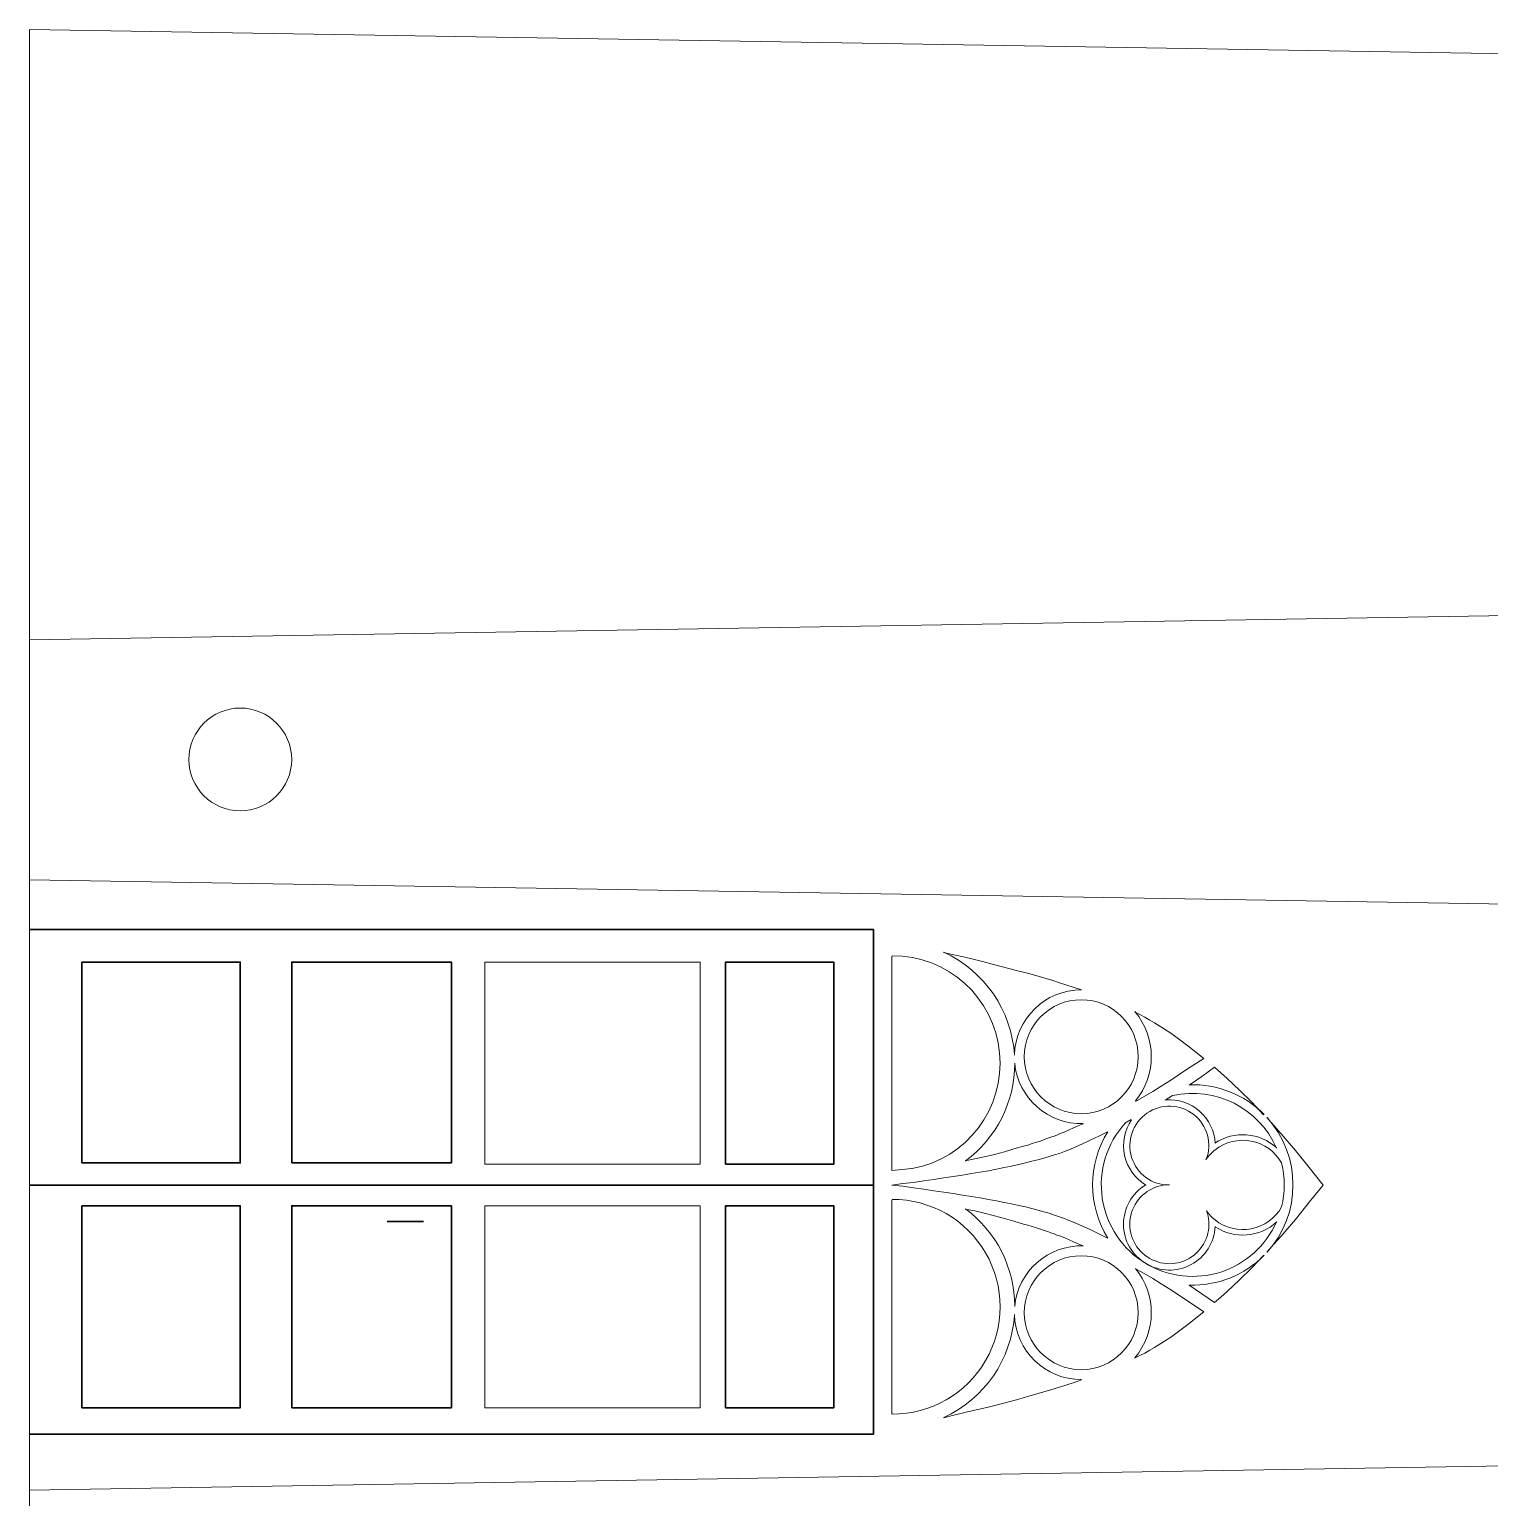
# Model space of a CAD drawing. Header units: centimetres. Extents: x -233 to -82, y 123 to 153.
# Drawn here: x -232.6 to -224.82, y 137.25 to 145.08 of the extents above; entities that cross this region are included whole.
import ezdxf

# ---------------------------------------------------------------- set-up
doc = ezdxf.new("R2010")
doc.units = ezdxf.units.CM
doc.header["$MEASUREMENT"] = 0
doc.layers.add('layer 1', color=7, linetype='Continuous')

msp = doc.modelspace()

# ---------------------------------------------------------------- linework, layer by layer
at = {"layer": 'layer 1', "color": 1, "lineweight": 9}
for points in [[(-232.60443, 141.82341), (-232.60443, 141.82341), (-232.60443, 145.07884), (-232.60443, 145.07884)], [(-232.60443, 140.54283), (-232.60443, 140.54283), (-232.60443, 137.2874), (-232.60443, 137.2874)], [(-227.35013, 139.6082), (-227.36561, 139.8465), (-227.51036, 140.05718), (-227.72721, 140.15712)], [(-226.99322, 139.95653), (-227.18693, 139.95706), (-227.34564, 139.80289), (-227.35076, 139.60926)], [(-226.70462, 139.36383), (-226.59124, 139.5029), (-226.59279, 139.70296), (-226.70829, 139.8403)], [(-227.61104, 139.04382), (-227.44654, 139.16623), (-227.34935, 139.35903), (-227.34875, 139.56406)], [(-227.34918, 139.56527), (-227.33098, 139.37851), (-227.17117, 139.23779), (-226.98359, 139.24336)], [(-226.54652, 139.36807), (-226.54652, 139.36807), (-226.50842, 139.39347), (-226.50842, 139.39347)], [(-225.95271, 139.11234), (-226.04648, 139.32591), (-226.27829, 139.44321), (-226.5059, 139.39231)], [(-226.01886, 139.29144), (-226.12391, 139.39798), (-226.2688, 139.45559), (-226.41831, 139.45029)], [(-226.76243, 139.24532), (-226.76243, 139.24532), (-226.72856, 139.26437), (-226.72856, 139.26437)], [(-226.00327, 138.55741), (-225.81884, 138.76103), (-225.81884, 139.0713), (-226.00327, 139.27496)], [(-226.85257, 139.19954), (-226.96098, 139.02618), (-226.96098, 138.80619), (-226.8526, 138.63284)], [(-225.95154, 139.11332), (-226.04249, 139.1969), (-226.1788, 139.20741), (-226.28149, 139.13879)], [(-226.2818, 139.10185), (-226.29994, 139.08728), (-226.31585, 139.07014), (-226.32904, 139.05095)], [(-225.92585, 138.7988), (-225.90673, 138.87589), (-225.90673, 138.95643), (-225.92585, 139.03347)], [(-228.00492, 137.69379), (-228.00492, 137.69379), (-228.00492, 138.83679), (-228.00492, 138.83679)], [(-227.34875, 138.26829), (-227.34935, 138.47333), (-227.44654, 138.66609), (-227.61104, 138.7885)], [(-226.32631, 138.77751), (-226.31344, 138.75952), (-226.29813, 138.74344), (-226.28077, 138.72968)], [(-226.31422, 138.72141), (-226.3156, 138.74071), (-226.31958, 138.75976), (-226.32614, 138.77796)], [(-226.28072, 138.69302), (-226.17806, 138.62497), (-226.04224, 138.6357), (-225.95154, 138.71899)], [(-226.98364, 138.5911), (-227.17121, 138.59667), (-227.33102, 138.45592), (-227.34919, 138.26915)], [(-226.41833, 138.38205), (-226.26879, 138.37676), (-226.1239, 138.43437), (-226.01888, 138.54091)], [(-226.70827, 137.99415), (-226.59281, 138.13149), (-226.59125, 138.33155), (-226.7046, 138.47061)], [(-227.72721, 137.67522), (-227.51036, 137.77516), (-227.36561, 137.98584), (-227.35012, 138.22414)], [(-227.35073, 138.2252), (-227.34562, 138.03156), (-227.1869, 137.87743), (-226.99323, 137.87796)]]:
    msp.add_open_spline(points, degree=3, dxfattribs=at)
for points, knots in [([(-232.60443, 141.82341), (-232.60443, 141.82341), (-172.60328, 142.80978), (-172.60328, 142.80978), (-172.60328, 142.80978), (-172.60328, 142.80978), (-172.60328, 144.09248), (-172.60328, 144.09248), (-172.60328, 144.09248), (-172.60328, 144.09248), (-232.60443, 145.07884), (-232.60443, 145.07884)], [0, 0, 0, 0, 0.25, 0.25, 0.25, 0.25, 0.5, 0.5, 0.5, 0.5, 1, 1, 1, 1]), ([(-232.60443, 141.82341), (-232.60443, 141.82341), (-232.60443, 140.54283), (-232.60443, 140.54283), (-232.60443, 140.54283), (-232.60443, 140.54283), (-172.60328, 139.55646), (-172.60328, 139.55646)], [0, 0, 0, 0, 0.3333333, 0.3333333, 0.3333333, 0.3333333, 1, 1, 1, 1]), ([(-231.47942, 140.91113), (-231.32804, 140.91113), (-231.20531, 141.03386), (-231.20531, 141.18524), (-231.20531, 141.18524), (-231.20531, 141.33662), (-231.32804, 141.45935), (-231.47942, 141.45935), (-231.47942, 141.45935), (-231.63083, 141.45935), (-231.75353, 141.33662), (-231.75353, 141.18524), (-231.75353, 141.18524), (-231.75353, 141.03386), (-231.63083, 140.91113), (-231.47942, 140.91113)], [0, 0, 0, 0, 0.2, 0.2, 0.2, 0.2, 0.4, 0.4, 0.4, 0.4, 0.6, 0.6, 0.6, 0.6, 1, 1, 1, 1]), ([(-229.02726, 139.0273), (-229.02726, 139.0273), (-230.17449, 139.0273), (-230.17449, 139.0273), (-230.17449, 139.0273), (-230.17449, 139.0273), (-230.17449, 140.10468), (-230.17449, 140.10468), (-230.17449, 140.10468), (-230.17449, 140.10468), (-229.02726, 140.10468), (-229.02726, 140.10468), (-229.02726, 140.10468), (-229.02726, 140.10468), (-229.02726, 139.0273), (-229.02726, 139.0273)], [0, 0, 0, 0, 0.2, 0.2, 0.2, 0.2, 0.4, 0.4, 0.4, 0.4, 0.6, 0.6, 0.6, 0.6, 1, 1, 1, 1]), ([(-227.89697, 139.00401), (-227.89697, 139.00401), (-227.94988, 138.99766), (-227.94988, 138.99766), (-227.94988, 138.99766), (-227.94988, 138.99766), (-228.00492, 138.99343), (-228.00492, 138.99343), (-228.00492, 138.99343), (-228.00492, 138.99343), (-228.00492, 140.13643), (-228.00492, 140.13643)], [0, 0, 0, 0, 0.25, 0.25, 0.25, 0.25, 0.5, 0.5, 0.5, 0.5, 1, 1, 1, 1]), ([(-227.89536, 139.003), (-227.60376, 139.05701), (-227.40165, 139.32473), (-227.42959, 139.61993), (-227.42959, 139.61993), (-227.45757, 139.91517), (-227.70631, 140.14021), (-228.00285, 140.13852)], [0, 0, 0, 0, 0.3333333, 0.3333333, 0.3333333, 0.3333333, 1, 1, 1, 1]), ([(-227.72974, 140.15548), (-227.72974, 140.15548), (-227.67471, 140.14278), (-227.67471, 140.14278), (-227.67471, 140.14278), (-227.67471, 140.14278), (-227.62179, 140.1322), (-227.62179, 140.1322), (-227.62179, 140.1322), (-227.62179, 140.1322), (-227.57099, 140.1195), (-227.57099, 140.1195), (-227.57099, 140.1195), (-227.57099, 140.1195), (-227.52019, 140.1068), (-227.52019, 140.1068), (-227.52019, 140.1068), (-227.52019, 140.1068), (-227.46939, 140.0941), (-227.46939, 140.0941), (-227.46939, 140.0941), (-227.46939, 140.0941), (-227.42071, 140.0814), (-227.42071, 140.0814), (-227.42071, 140.0814), (-227.42071, 140.0814), (-227.37414, 140.0687), (-227.37414, 140.0687), (-227.37414, 140.0687), (-227.37414, 140.0687), (-227.32757, 140.056), (-227.32757, 140.056), (-227.32757, 140.056), (-227.32757, 140.056), (-227.28101, 140.04542), (-227.28101, 140.04542), (-227.28101, 140.04542), (-227.28101, 140.04542), (-227.23656, 140.03272), (-227.23656, 140.03272), (-227.23656, 140.03272), (-227.23656, 140.03272), (-227.19422, 140.02002), (-227.19422, 140.02002), (-227.19422, 140.02002), (-227.19422, 140.02002), (-227.15189, 140.00732), (-227.15189, 140.00732), (-227.15189, 140.00732), (-227.15189, 140.00732), (-227.10956, 139.99462), (-227.10956, 139.99462), (-227.10956, 139.99462), (-227.10956, 139.99462), (-227.07146, 139.98192), (-227.07146, 139.98192), (-227.07146, 139.98192), (-227.07146, 139.98192), (-227.03124, 139.96922), (-227.03124, 139.96922), (-227.03124, 139.96922), (-227.03124, 139.96922), (-226.99314, 139.95652), (-226.99314, 139.95652)], [0, 0, 0, 0, 0.0588235, 0.0588235, 0.0588235, 0.0588235, 0.1176471, 0.1176471, 0.1176471, 0.1176471, 0.1764706, 0.1764706, 0.1764706, 0.1764706, 0.2352941, 0.2352941, 0.2352941, 0.2352941, 0.2941176, 0.2941176, 0.2941176, 0.2941176, 0.3529412, 0.3529412, 0.3529412, 0.3529412, 0.4117647, 0.4117647, 0.4117647, 0.4117647, 0.4705882, 0.4705882, 0.4705882, 0.4705882, 0.5294118, 0.5294118, 0.5294118, 0.5294118, 0.5882353, 0.5882353, 0.5882353, 0.5882353, 0.6470588, 0.6470588, 0.6470588, 0.6470588, 0.7058824, 0.7058824, 0.7058824, 0.7058824, 0.7647059, 0.7647059, 0.7647059, 0.7647059, 0.8235294, 0.8235294, 0.8235294, 0.8235294, 0.8823529, 0.8823529, 0.8823529, 0.8823529, 1, 1, 1, 1]), ([(-226.9942, 139.2961), (-226.82645, 139.2961), (-226.69045, 139.4321), (-226.69045, 139.59985), (-226.69045, 139.59985), (-226.69045, 139.76759), (-226.82645, 139.90359), (-226.9942, 139.90359), (-226.9942, 139.90359), (-227.16194, 139.90359), (-227.29794, 139.76759), (-227.29794, 139.59985), (-227.29794, 139.59985), (-227.29794, 139.4321), (-227.16194, 139.2961), (-226.9942, 139.2961)], [0, 0, 0, 0, 0.2, 0.2, 0.2, 0.2, 0.4, 0.4, 0.4, 0.4, 0.6, 0.6, 0.6, 0.6, 1, 1, 1, 1]), ([(-226.70951, 139.84008), (-226.70951, 139.84008), (-226.68199, 139.82527), (-226.68199, 139.82527), (-226.68199, 139.82527), (-226.68199, 139.82527), (-226.65448, 139.81045), (-226.65448, 139.81045), (-226.65448, 139.81045), (-226.65448, 139.81045), (-226.62908, 139.79563), (-226.62908, 139.79563), (-226.62908, 139.79563), (-226.62908, 139.79563), (-226.60368, 139.78082), (-226.60368, 139.78082), (-226.60368, 139.78082), (-226.60368, 139.78082), (-226.55499, 139.75118), (-226.55499, 139.75118), (-226.55499, 139.75118), (-226.55499, 139.75118), (-226.51054, 139.72159), (-226.51054, 139.72159), (-226.51054, 139.72159), (-226.51054, 139.72159), (-226.46821, 139.6898), (-226.46821, 139.6898), (-226.46821, 139.6898), (-226.46821, 139.6898), (-226.42588, 139.65805), (-226.42588, 139.65805), (-226.42588, 139.65805), (-226.42588, 139.65805), (-226.38354, 139.62418), (-226.38354, 139.62418), (-226.38354, 139.62418), (-226.38354, 139.62418), (-226.34121, 139.59032), (-226.34121, 139.59032)], [0, 0, 0, 0, 0.0909091, 0.0909091, 0.0909091, 0.0909091, 0.1818182, 0.1818182, 0.1818182, 0.1818182, 0.2727273, 0.2727273, 0.2727273, 0.2727273, 0.3636364, 0.3636364, 0.3636364, 0.3636364, 0.4545455, 0.4545455, 0.4545455, 0.4545455, 0.5454545, 0.5454545, 0.5454545, 0.5454545, 0.6363636, 0.6363636, 0.6363636, 0.6363636, 0.7272727, 0.7272727, 0.7272727, 0.7272727, 0.8181818, 0.8181818, 0.8181818, 0.8181818, 1, 1, 1, 1]), ([(-226.34121, 139.59033), (-226.34121, 139.59033), (-226.43223, 139.53107), (-226.43223, 139.53107), (-226.43223, 139.53107), (-226.43223, 139.53107), (-226.52113, 139.4718), (-226.52113, 139.4718), (-226.52113, 139.4718), (-226.52113, 139.4718), (-226.5677, 139.44217), (-226.5677, 139.44217), (-226.5677, 139.44217), (-226.5677, 139.44217), (-226.61215, 139.41465), (-226.61215, 139.41465), (-226.61215, 139.41465), (-226.61215, 139.41465), (-226.65871, 139.38713), (-226.65871, 139.38713), (-226.65871, 139.38713), (-226.65871, 139.38713), (-226.70528, 139.36173), (-226.70528, 139.36173)], [0, 0, 0, 0, 0.1428571, 0.1428571, 0.1428571, 0.1428571, 0.2857143, 0.2857143, 0.2857143, 0.2857143, 0.4285714, 0.4285714, 0.4285714, 0.4285714, 0.5714286, 0.5714286, 0.5714286, 0.5714286, 0.7142857, 0.7142857, 0.7142857, 0.7142857, 1, 1, 1, 1]), ([(-226.41952, 139.44852), (-226.41952, 139.44852), (-226.35179, 139.49508), (-226.35179, 139.49508), (-226.35179, 139.49508), (-226.35179, 139.49508), (-226.28405, 139.54377), (-226.28405, 139.54377), (-226.28405, 139.54377), (-226.28405, 139.54377), (-226.25019, 139.51413), (-226.25019, 139.51413), (-226.25019, 139.51413), (-226.25019, 139.51413), (-226.21632, 139.4845), (-226.21632, 139.4845), (-226.21632, 139.4845), (-226.21632, 139.4845), (-226.1507, 139.421), (-226.1507, 139.421), (-226.1507, 139.421), (-226.1507, 139.421), (-226.08509, 139.3575), (-226.08509, 139.3575), (-226.08509, 139.3575), (-226.08509, 139.3575), (-226.02159, 139.28977), (-226.02159, 139.28977)], [0, 0, 0, 0, 0.125, 0.125, 0.125, 0.125, 0.25, 0.25, 0.25, 0.25, 0.375, 0.375, 0.375, 0.375, 0.5, 0.5, 0.5, 0.5, 0.625, 0.625, 0.625, 0.625, 0.75, 0.75, 0.75, 0.75, 1, 1, 1, 1]), ([(-226.3275, 139.05071), (-226.29466, 139.13686), (-226.32168, 139.2344), (-226.39421, 139.29134), (-226.39421, 139.29134), (-226.46674, 139.34831), (-226.56785, 139.35145), (-226.6438, 139.29914), (-226.6438, 139.29914), (-226.71972, 139.24682), (-226.75281, 139.15122), (-226.7254, 139.06316), (-226.7254, 139.06316), (-226.69799, 138.97507), (-226.6165, 138.9151), (-226.52432, 138.9151)], [0, 0, 0, 0, 0.2, 0.2, 0.2, 0.2, 0.4, 0.4, 0.4, 0.4, 0.6, 0.6, 0.6, 0.6, 1, 1, 1, 1]), ([(-226.28013, 139.13801), (-226.28345, 139.20401), (-226.31336, 139.26585), (-226.36303, 139.30946), (-226.36303, 139.30946), (-226.41267, 139.35306), (-226.47786, 139.37469), (-226.54376, 139.36943)], [0, 0, 0, 0, 0.3333333, 0.3333333, 0.3333333, 0.3333333, 1, 1, 1, 1]), ([(-226.98467, 139.24109), (-226.98467, 139.24109), (-227.01007, 139.2305), (-227.01007, 139.2305), (-227.01007, 139.2305), (-227.01007, 139.2305), (-227.03547, 139.21992), (-227.03547, 139.21992), (-227.03547, 139.21992), (-227.03547, 139.21992), (-227.08204, 139.19875), (-227.08204, 139.19875), (-227.08204, 139.19875), (-227.08204, 139.19875), (-227.10955, 139.18817), (-227.10955, 139.18817), (-227.10955, 139.18817), (-227.10955, 139.18817), (-227.12437, 139.18182), (-227.12437, 139.18182), (-227.12437, 139.18182), (-227.12437, 139.18182), (-227.13919, 139.17547), (-227.13919, 139.17547), (-227.13919, 139.17547), (-227.13919, 139.17547), (-227.15612, 139.17124), (-227.15612, 139.17124), (-227.15612, 139.17124), (-227.15612, 139.17124), (-227.17305, 139.16489), (-227.17305, 139.16489), (-227.17305, 139.16489), (-227.17305, 139.16489), (-227.1921, 139.15854), (-227.1921, 139.15854), (-227.1921, 139.15854), (-227.1921, 139.15854), (-227.21115, 139.15007), (-227.21115, 139.15007), (-227.21115, 139.15007), (-227.21115, 139.15007), (-227.23232, 139.14372), (-227.23232, 139.14372), (-227.23232, 139.14372), (-227.23232, 139.14372), (-227.2556, 139.13737), (-227.2556, 139.13737), (-227.2556, 139.13737), (-227.2556, 139.13737), (-227.27889, 139.1289), (-227.27889, 139.1289), (-227.27889, 139.1289), (-227.27889, 139.1289), (-227.30217, 139.12255), (-227.30217, 139.12255), (-227.30217, 139.12255), (-227.30217, 139.12255), (-227.35297, 139.10774), (-227.35297, 139.10774), (-227.35297, 139.10774), (-227.35297, 139.10774), (-227.40377, 139.09292), (-227.40377, 139.09292), (-227.40377, 139.09292), (-227.40377, 139.09292), (-227.45669, 139.0781), (-227.45669, 139.0781), (-227.45669, 139.0781), (-227.45669, 139.0781), (-227.51172, 139.0654), (-227.51172, 139.0654), (-227.51172, 139.0654), (-227.51172, 139.0654), (-227.56252, 139.05482), (-227.56252, 139.05482), (-227.56252, 139.05482), (-227.56252, 139.05482), (-227.61332, 139.04424), (-227.61332, 139.04424)], [0, 0, 0, 0, 0.047619, 0.047619, 0.047619, 0.047619, 0.0952381, 0.0952381, 0.0952381, 0.0952381, 0.1428571, 0.1428571, 0.1428571, 0.1428571, 0.1904762, 0.1904762, 0.1904762, 0.1904762, 0.2380952, 0.2380952, 0.2380952, 0.2380952, 0.2857143, 0.2857143, 0.2857143, 0.2857143, 0.3333333, 0.3333333, 0.3333333, 0.3333333, 0.3809524, 0.3809524, 0.3809524, 0.3809524, 0.4285714, 0.4285714, 0.4285714, 0.4285714, 0.4761905, 0.4761905, 0.4761905, 0.4761905, 0.5238095, 0.5238095, 0.5238095, 0.5238095, 0.5714286, 0.5714286, 0.5714286, 0.5714286, 0.6190476, 0.6190476, 0.6190476, 0.6190476, 0.6666667, 0.6666667, 0.6666667, 0.6666667, 0.7142857, 0.7142857, 0.7142857, 0.7142857, 0.7619048, 0.7619048, 0.7619048, 0.7619048, 0.8095238, 0.8095238, 0.8095238, 0.8095238, 0.8571429, 0.8571429, 0.8571429, 0.8571429, 0.9047619, 0.9047619, 0.9047619, 0.9047619, 1, 1, 1, 1]), ([(-226.75934, 139.24555), (-226.85851, 139.13718), (-226.90356, 138.98993), (-226.88204, 138.84462), (-226.88204, 138.84462), (-226.86049, 138.69934), (-226.77466, 138.57146), (-226.64833, 138.49653)], [0, 0, 0, 0, 0.3333333, 0.3333333, 0.3333333, 0.3333333, 1, 1, 1, 1]), ([(-226.72598, 139.26391), (-226.76418, 139.20814), (-226.77759, 139.13906), (-226.76306, 139.07306), (-226.76306, 139.07306), (-226.74849, 139.00705), (-226.70725, 138.95004), (-226.64914, 138.91554)], [0, 0, 0, 0, 0.3333333, 0.3333333, 0.3333333, 0.3333333, 1, 1, 1, 1]), ([(-226.00466, 139.27495), (-226.00466, 139.27495), (-225.96656, 139.23262), (-225.96656, 139.23262), (-225.96656, 139.23262), (-225.96656, 139.23262), (-225.92846, 139.18817), (-225.92846, 139.18817), (-225.92846, 139.18817), (-225.92846, 139.18817), (-225.85226, 139.09927), (-225.85226, 139.09927), (-225.85226, 139.09927), (-225.85226, 139.09927), (-225.77818, 139.00825), (-225.77818, 139.00825), (-225.77818, 139.00825), (-225.77818, 139.00825), (-225.70409, 138.91512), (-225.70409, 138.91512)], [0, 0, 0, 0, 0.1666667, 0.1666667, 0.1666667, 0.1666667, 0.3333333, 0.3333333, 0.3333333, 0.3333333, 0.5, 0.5, 0.5, 0.5, 0.6666667, 0.6666667, 0.6666667, 0.6666667, 1, 1, 1, 1]), ([(-226.85345, 138.63148), (-226.85345, 138.63148), (-226.90001, 138.65476), (-226.90001, 138.65476), (-226.90001, 138.65476), (-226.90001, 138.65476), (-226.94658, 138.67804), (-226.94658, 138.67804), (-226.94658, 138.67804), (-226.94658, 138.67804), (-226.99103, 138.69709), (-226.99103, 138.69709), (-226.99103, 138.69709), (-226.99103, 138.69709), (-227.03548, 138.71826), (-227.03548, 138.71826), (-227.03548, 138.71826), (-227.03548, 138.71826), (-227.06088, 138.72673), (-227.06088, 138.72673), (-227.06088, 138.72673), (-227.06088, 138.72673), (-227.08416, 138.73731), (-227.08416, 138.73731), (-227.08416, 138.73731), (-227.08416, 138.73731), (-227.10956, 138.74578), (-227.10956, 138.74578), (-227.10956, 138.74578), (-227.10956, 138.74578), (-227.13708, 138.75424), (-227.13708, 138.75424), (-227.13708, 138.75424), (-227.13708, 138.75424), (-227.1646, 138.76483), (-227.1646, 138.76483), (-227.1646, 138.76483), (-227.1646, 138.76483), (-227.19423, 138.77329), (-227.19423, 138.77329), (-227.19423, 138.77329), (-227.19423, 138.77329), (-227.22598, 138.78176), (-227.22598, 138.78176), (-227.22598, 138.78176), (-227.22598, 138.78176), (-227.25773, 138.79023), (-227.25773, 138.79023), (-227.25773, 138.79023), (-227.25773, 138.79023), (-227.2916, 138.79869), (-227.2916, 138.79869), (-227.2916, 138.79869), (-227.2916, 138.79869), (-227.32758, 138.80716), (-227.32758, 138.80716), (-227.32758, 138.80716), (-227.32758, 138.80716), (-227.36568, 138.81563), (-227.36568, 138.81563), (-227.36568, 138.81563), (-227.36568, 138.81563), (-227.4059, 138.82198), (-227.4059, 138.82198), (-227.4059, 138.82198), (-227.4059, 138.82198), (-227.44611, 138.83044), (-227.44611, 138.83044), (-227.44611, 138.83044), (-227.44611, 138.83044), (-227.48845, 138.83891), (-227.48845, 138.83891), (-227.48845, 138.83891), (-227.48845, 138.83891), (-227.5329, 138.84738), (-227.5329, 138.84738), (-227.5329, 138.84738), (-227.5329, 138.84738), (-227.57946, 138.85373), (-227.57946, 138.85373), (-227.57946, 138.85373), (-227.57946, 138.85373), (-227.62815, 138.86219), (-227.62815, 138.86219), (-227.62815, 138.86219), (-227.62815, 138.86219), (-227.67683, 138.87066), (-227.67683, 138.87066), (-227.67683, 138.87066), (-227.67683, 138.87066), (-227.72763, 138.87701), (-227.72763, 138.87701), (-227.72763, 138.87701), (-227.72763, 138.87701), (-227.78055, 138.88548), (-227.78055, 138.88548), (-227.78055, 138.88548), (-227.78055, 138.88548), (-227.83346, 138.89394), (-227.83346, 138.89394), (-227.83346, 138.89394), (-227.83346, 138.89394), (-227.8885, 138.90029), (-227.8885, 138.90029), (-227.8885, 138.90029), (-227.8885, 138.90029), (-227.94565, 138.90876), (-227.94565, 138.90876), (-227.94565, 138.90876), (-227.94565, 138.90876), (-228.00491, 138.91511), (-228.00491, 138.91511), (-228.00491, 138.91511), (-228.00491, 138.91511), (-227.94565, 138.92358), (-227.94565, 138.92358), (-227.94565, 138.92358), (-227.94565, 138.92358), (-227.8885, 138.92993), (-227.8885, 138.92993), (-227.8885, 138.92993), (-227.8885, 138.92993), (-227.83346, 138.93839), (-227.83346, 138.93839), (-227.83346, 138.93839), (-227.83346, 138.93839), (-227.78055, 138.94474), (-227.78055, 138.94474), (-227.78055, 138.94474), (-227.78055, 138.94474), (-227.72763, 138.95321), (-227.72763, 138.95321), (-227.72763, 138.95321), (-227.72763, 138.95321), (-227.67683, 138.96168), (-227.67683, 138.96168), (-227.67683, 138.96168), (-227.67683, 138.96168), (-227.62815, 138.96803), (-227.62815, 138.96803), (-227.62815, 138.96803), (-227.62815, 138.96803), (-227.57946, 138.97649), (-227.57946, 138.97649), (-227.57946, 138.97649), (-227.57946, 138.97649), (-227.5329, 138.98496), (-227.5329, 138.98496), (-227.5329, 138.98496), (-227.5329, 138.98496), (-227.48845, 138.99131), (-227.48845, 138.99131), (-227.48845, 138.99131), (-227.48845, 138.99131), (-227.44611, 138.99978), (-227.44611, 138.99978), (-227.44611, 138.99978), (-227.44611, 138.99978), (-227.4059, 139.00824), (-227.4059, 139.00824), (-227.4059, 139.00824), (-227.4059, 139.00824), (-227.36568, 139.01671), (-227.36568, 139.01671), (-227.36568, 139.01671), (-227.36568, 139.01671), (-227.32758, 139.02518), (-227.32758, 139.02518), (-227.32758, 139.02518), (-227.32758, 139.02518), (-227.2916, 139.03364), (-227.2916, 139.03364), (-227.2916, 139.03364), (-227.2916, 139.03364), (-227.25773, 139.04211), (-227.25773, 139.04211), (-227.25773, 139.04211), (-227.25773, 139.04211), (-227.22598, 139.05058), (-227.22598, 139.05058), (-227.22598, 139.05058), (-227.22598, 139.05058), (-227.19423, 139.05904), (-227.19423, 139.05904), (-227.19423, 139.05904), (-227.19423, 139.05904), (-227.1646, 139.06751), (-227.1646, 139.06751), (-227.1646, 139.06751), (-227.1646, 139.06751), (-227.13708, 139.07598), (-227.13708, 139.07598), (-227.13708, 139.07598), (-227.13708, 139.07598), (-227.10956, 139.08444), (-227.10956, 139.08444), (-227.10956, 139.08444), (-227.10956, 139.08444), (-227.08416, 139.09503), (-227.08416, 139.09503), (-227.08416, 139.09503), (-227.08416, 139.09503), (-227.06088, 139.10349), (-227.06088, 139.10349), (-227.06088, 139.10349), (-227.06088, 139.10349), (-227.03548, 139.11408), (-227.03548, 139.11408), (-227.03548, 139.11408), (-227.03548, 139.11408), (-226.99103, 139.13313), (-226.99103, 139.13313), (-226.99103, 139.13313), (-226.99103, 139.13313), (-226.94658, 139.15429), (-226.94658, 139.15429), (-226.94658, 139.15429), (-226.94658, 139.15429), (-226.90001, 139.17546), (-226.90001, 139.17546), (-226.90001, 139.17546), (-226.90001, 139.17546), (-226.85345, 139.19874), (-226.85345, 139.19874)], [0, 0, 0, 0, 0.0175439, 0.0175439, 0.0175439, 0.0175439, 0.0350877, 0.0350877, 0.0350877, 0.0350877, 0.0526316, 0.0526316, 0.0526316, 0.0526316, 0.0701754, 0.0701754, 0.0701754, 0.0701754, 0.0877193, 0.0877193, 0.0877193, 0.0877193, 0.1052632, 0.1052632, 0.1052632, 0.1052632, 0.122807, 0.122807, 0.122807, 0.122807, 0.1403509, 0.1403509, 0.1403509, 0.1403509, 0.1578947, 0.1578947, 0.1578947, 0.1578947, 0.1754386, 0.1754386, 0.1754386, 0.1754386, 0.1929825, 0.1929825, 0.1929825, 0.1929825, 0.2105263, 0.2105263, 0.2105263, 0.2105263, 0.2280702, 0.2280702, 0.2280702, 0.2280702, 0.245614, 0.245614, 0.245614, 0.245614, 0.2631579, 0.2631579, 0.2631579, 0.2631579, 0.2807018, 0.2807018, 0.2807018, 0.2807018, 0.2982456, 0.2982456, 0.2982456, 0.2982456, 0.3157895, 0.3157895, 0.3157895, 0.3157895, 0.3333333, 0.3333333, 0.3333333, 0.3333333, 0.3508772, 0.3508772, 0.3508772, 0.3508772, 0.3684211, 0.3684211, 0.3684211, 0.3684211, 0.3859649, 0.3859649, 0.3859649, 0.3859649, 0.4035088, 0.4035088, 0.4035088, 0.4035088, 0.4210526, 0.4210526, 0.4210526, 0.4210526, 0.4385965, 0.4385965, 0.4385965, 0.4385965, 0.4561404, 0.4561404, 0.4561404, 0.4561404, 0.4736842, 0.4736842, 0.4736842, 0.4736842, 0.4912281, 0.4912281, 0.4912281, 0.4912281, 0.5087719, 0.5087719, 0.5087719, 0.5087719, 0.5263158, 0.5263158, 0.5263158, 0.5263158, 0.5438596, 0.5438596, 0.5438596, 0.5438596, 0.5614035, 0.5614035, 0.5614035, 0.5614035, 0.5789474, 0.5789474, 0.5789474, 0.5789474, 0.5964912, 0.5964912, 0.5964912, 0.5964912, 0.6140351, 0.6140351, 0.6140351, 0.6140351, 0.6315789, 0.6315789, 0.6315789, 0.6315789, 0.6491228, 0.6491228, 0.6491228, 0.6491228, 0.6666667, 0.6666667, 0.6666667, 0.6666667, 0.6842105, 0.6842105, 0.6842105, 0.6842105, 0.7017544, 0.7017544, 0.7017544, 0.7017544, 0.7192982, 0.7192982, 0.7192982, 0.7192982, 0.7368421, 0.7368421, 0.7368421, 0.7368421, 0.754386, 0.754386, 0.754386, 0.754386, 0.7719298, 0.7719298, 0.7719298, 0.7719298, 0.7894737, 0.7894737, 0.7894737, 0.7894737, 0.8070175, 0.8070175, 0.8070175, 0.8070175, 0.8245614, 0.8245614, 0.8245614, 0.8245614, 0.8421053, 0.8421053, 0.8421053, 0.8421053, 0.8596491, 0.8596491, 0.8596491, 0.8596491, 0.877193, 0.877193, 0.877193, 0.877193, 0.8947368, 0.8947368, 0.8947368, 0.8947368, 0.9122807, 0.9122807, 0.9122807, 0.9122807, 0.9298246, 0.9298246, 0.9298246, 0.9298246, 0.9473684, 0.9473684, 0.9473684, 0.9473684, 0.9649123, 0.9649123, 0.9649123, 0.9649123, 1, 1, 1, 1]), ([(-225.92554, 139.03359), (-225.95997, 139.09434), (-226.01931, 139.13688), (-226.08789, 139.15004), (-226.08789, 139.15004), (-226.15644, 139.1632), (-226.22735, 139.14556), (-226.28178, 139.10189)], [0, 0, 0, 0, 0.3333333, 0.3333333, 0.3333333, 0.3333333, 1, 1, 1, 1]), ([(-226.64998, 138.91632), (-226.72385, 138.87204), (-226.76897, 138.79218), (-226.7688, 138.70606), (-226.7688, 138.70606), (-226.76858, 138.61995), (-226.72308, 138.54029), (-226.64903, 138.49637)], [0, 0, 0, 0, 0.3333333, 0.3333333, 0.3333333, 0.3333333, 1, 1, 1, 1]), ([(-226.52477, 138.91723), (-226.61127, 138.91705), (-226.68888, 138.86396), (-226.72042, 138.78342), (-226.72042, 138.78342), (-226.75196, 138.70285), (-226.73104, 138.61119), (-226.66764, 138.55232), (-226.66764, 138.55232), (-226.60425, 138.49344), (-226.51129, 138.47929), (-226.43329, 138.51668), (-226.43329, 138.51668), (-226.35526, 138.55408), (-226.30806, 138.63536), (-226.31423, 138.72168)], [0, 0, 0, 0, 0.2, 0.2, 0.2, 0.2, 0.4, 0.4, 0.4, 0.4, 0.6, 0.6, 0.6, 0.6, 1, 1, 1, 1]), ([(-225.70409, 138.91511), (-225.70409, 138.91511), (-225.77818, 138.8241), (-225.77818, 138.8241), (-225.77818, 138.8241), (-225.77818, 138.8241), (-225.85226, 138.73096), (-225.85226, 138.73096), (-225.85226, 138.73096), (-225.85226, 138.73096), (-225.92846, 138.64206), (-225.92846, 138.64206), (-225.92846, 138.64206), (-225.92846, 138.64206), (-225.96656, 138.59973), (-225.96656, 138.59973), (-225.96656, 138.59973), (-225.96656, 138.59973), (-226.00466, 138.5574), (-226.00466, 138.5574)], [0, 0, 0, 0, 0.1666667, 0.1666667, 0.1666667, 0.1666667, 0.3333333, 0.3333333, 0.3333333, 0.3333333, 0.5, 0.5, 0.5, 0.5, 0.6666667, 0.6666667, 0.6666667, 0.6666667, 1, 1, 1, 1]), ([(-228.00285, 137.69379), (-227.79753, 137.69266), (-227.60732, 137.80153), (-227.50431, 137.97915), (-227.50431, 137.97915), (-227.40133, 138.15678), (-227.40133, 138.37596), (-227.50431, 138.55358), (-227.50431, 138.55358), (-227.60732, 138.73121), (-227.79753, 138.84007), (-228.00285, 138.83891)], [0, 0, 0, 0, 0.25, 0.25, 0.25, 0.25, 0.5, 0.5, 0.5, 0.5, 1, 1, 1, 1]), ([(-230.17449, 138.80505), (-230.17449, 138.80505), (-229.02726, 138.80505), (-229.02726, 138.80505), (-229.02726, 138.80505), (-229.02726, 138.80505), (-229.02726, 137.72767), (-229.02726, 137.72767), (-229.02726, 137.72767), (-229.02726, 137.72767), (-230.17449, 137.72767), (-230.17449, 137.72767), (-230.17449, 137.72767), (-230.17449, 137.72767), (-230.17449, 138.80505), (-230.17449, 138.80505)], [0, 0, 0, 0, 0.2, 0.2, 0.2, 0.2, 0.4, 0.4, 0.4, 0.4, 0.6, 0.6, 0.6, 0.6, 1, 1, 1, 1]), ([(-227.61333, 138.78599), (-227.61333, 138.78599), (-227.56253, 138.77752), (-227.56253, 138.77752), (-227.56253, 138.77752), (-227.56253, 138.77752), (-227.51173, 138.76482), (-227.51173, 138.76482), (-227.51173, 138.76482), (-227.51173, 138.76482), (-227.4567, 138.75212), (-227.4567, 138.75212), (-227.4567, 138.75212), (-227.4567, 138.75212), (-227.40378, 138.7373), (-227.40378, 138.7373), (-227.40378, 138.7373), (-227.40378, 138.7373), (-227.35298, 138.72249), (-227.35298, 138.72249), (-227.35298, 138.72249), (-227.35298, 138.72249), (-227.30218, 138.70767), (-227.30218, 138.70767), (-227.30218, 138.70767), (-227.30218, 138.70767), (-227.2789, 138.70132), (-227.2789, 138.70132), (-227.2789, 138.70132), (-227.2789, 138.70132), (-227.25561, 138.69497), (-227.25561, 138.69497), (-227.25561, 138.69497), (-227.25561, 138.69497), (-227.23233, 138.6865), (-227.23233, 138.6865), (-227.23233, 138.6865), (-227.23233, 138.6865), (-227.21116, 138.68015), (-227.21116, 138.68015), (-227.21116, 138.68015), (-227.21116, 138.68015), (-227.19211, 138.6738), (-227.19211, 138.6738), (-227.19211, 138.6738), (-227.19211, 138.6738), (-227.17306, 138.66745), (-227.17306, 138.66745), (-227.17306, 138.66745), (-227.17306, 138.66745), (-227.15613, 138.6611), (-227.15613, 138.6611), (-227.15613, 138.6611), (-227.15613, 138.6611), (-227.1392, 138.65475), (-227.1392, 138.65475), (-227.1392, 138.65475), (-227.1392, 138.65475), (-227.12438, 138.6484), (-227.12438, 138.6484), (-227.12438, 138.6484), (-227.12438, 138.6484), (-227.10956, 138.64417), (-227.10956, 138.64417), (-227.10956, 138.64417), (-227.10956, 138.64417), (-227.08205, 138.63359), (-227.08205, 138.63359), (-227.08205, 138.63359), (-227.08205, 138.63359), (-227.03548, 138.61242), (-227.03548, 138.61242), (-227.03548, 138.61242), (-227.03548, 138.61242), (-227.01008, 138.60184), (-227.01008, 138.60184), (-227.01008, 138.60184), (-227.01008, 138.60184), (-226.98468, 138.59125), (-226.98468, 138.59125)], [0, 0, 0, 0, 0.047619, 0.047619, 0.047619, 0.047619, 0.0952381, 0.0952381, 0.0952381, 0.0952381, 0.1428571, 0.1428571, 0.1428571, 0.1428571, 0.1904762, 0.1904762, 0.1904762, 0.1904762, 0.2380952, 0.2380952, 0.2380952, 0.2380952, 0.2857143, 0.2857143, 0.2857143, 0.2857143, 0.3333333, 0.3333333, 0.3333333, 0.3333333, 0.3809524, 0.3809524, 0.3809524, 0.3809524, 0.4285714, 0.4285714, 0.4285714, 0.4285714, 0.4761905, 0.4761905, 0.4761905, 0.4761905, 0.5238095, 0.5238095, 0.5238095, 0.5238095, 0.5714286, 0.5714286, 0.5714286, 0.5714286, 0.6190476, 0.6190476, 0.6190476, 0.6190476, 0.6666667, 0.6666667, 0.6666667, 0.6666667, 0.7142857, 0.7142857, 0.7142857, 0.7142857, 0.7619048, 0.7619048, 0.7619048, 0.7619048, 0.8095238, 0.8095238, 0.8095238, 0.8095238, 0.8571429, 0.8571429, 0.8571429, 0.8571429, 0.9047619, 0.9047619, 0.9047619, 0.9047619, 1, 1, 1, 1]), ([(-226.2808, 138.7297), (-226.2263, 138.68637), (-226.15557, 138.66912), (-226.08724, 138.68242), (-226.08724, 138.68242), (-226.0189, 138.69572), (-225.95981, 138.73827), (-225.92552, 138.79884)], [0, 0, 0, 0, 0.3333333, 0.3333333, 0.3333333, 0.3333333, 1, 1, 1, 1]), ([(-226.64902, 138.49636), (-226.57536, 138.45265), (-226.48416, 138.45071), (-226.40867, 138.49121), (-226.40867, 138.49121), (-226.33317, 138.53174), (-226.28442, 138.60883), (-226.28012, 138.69438)], [0, 0, 0, 0, 0.3333333, 0.3333333, 0.3333333, 0.3333333, 1, 1, 1, 1]), ([(-226.64831, 138.49653), (-226.52815, 138.42527), (-226.3832, 138.40894), (-226.2502, 138.45166), (-226.2502, 138.45166), (-226.1172, 138.49438), (-226.0089, 138.59206), (-225.9527, 138.71998)], [0, 0, 0, 0, 0.3333333, 0.3333333, 0.3333333, 0.3333333, 1, 1, 1, 1]), ([(-226.9942, 137.93087), (-226.82645, 137.93087), (-226.69045, 138.06686), (-226.69045, 138.23461), (-226.69045, 138.23461), (-226.69045, 138.40235), (-226.82645, 138.53835), (-226.9942, 138.53835), (-226.9942, 138.53835), (-227.16194, 138.53835), (-227.29794, 138.40235), (-227.29794, 138.23461), (-227.29794, 138.23461), (-227.29794, 138.06686), (-227.16194, 137.93087), (-226.9942, 137.93087)], [0, 0, 0, 0, 0.2, 0.2, 0.2, 0.2, 0.4, 0.4, 0.4, 0.4, 0.6, 0.6, 0.6, 0.6, 1, 1, 1, 1]), ([(-226.02159, 138.54046), (-226.02159, 138.54046), (-226.08509, 138.47484), (-226.08509, 138.47484), (-226.08509, 138.47484), (-226.08509, 138.47484), (-226.15071, 138.40923), (-226.15071, 138.40923), (-226.15071, 138.40923), (-226.15071, 138.40923), (-226.21633, 138.34784), (-226.21633, 138.34784), (-226.21633, 138.34784), (-226.21633, 138.34784), (-226.25019, 138.31821), (-226.25019, 138.31821), (-226.25019, 138.31821), (-226.25019, 138.31821), (-226.28406, 138.28858), (-226.28406, 138.28858), (-226.28406, 138.28858), (-226.28406, 138.28858), (-226.35179, 138.33514), (-226.35179, 138.33514), (-226.35179, 138.33514), (-226.35179, 138.33514), (-226.41953, 138.38171), (-226.41953, 138.38171)], [0, 0, 0, 0, 0.125, 0.125, 0.125, 0.125, 0.25, 0.25, 0.25, 0.25, 0.375, 0.375, 0.375, 0.375, 0.5, 0.5, 0.5, 0.5, 0.625, 0.625, 0.625, 0.625, 0.75, 0.75, 0.75, 0.75, 1, 1, 1, 1]), ([(-226.70527, 138.46849), (-226.70527, 138.46849), (-226.65871, 138.44309), (-226.65871, 138.44309), (-226.65871, 138.44309), (-226.65871, 138.44309), (-226.61214, 138.41772), (-226.61214, 138.41772), (-226.61214, 138.41772), (-226.61214, 138.41772), (-226.56769, 138.38805), (-226.56769, 138.38805), (-226.56769, 138.38805), (-226.56769, 138.38805), (-226.52112, 138.36054), (-226.52112, 138.36054), (-226.52112, 138.36054), (-226.52112, 138.36054), (-226.43222, 138.30127), (-226.43222, 138.30127), (-226.43222, 138.30127), (-226.43222, 138.30127), (-226.34121, 138.23992), (-226.34121, 138.23992), (-226.34121, 138.23992), (-226.34121, 138.23992), (-226.38354, 138.20606), (-226.38354, 138.20606), (-226.38354, 138.20606), (-226.38354, 138.20606), (-226.42587, 138.17215), (-226.42587, 138.17215), (-226.42587, 138.17215), (-226.42587, 138.17215), (-226.46821, 138.1404), (-226.46821, 138.1404), (-226.46821, 138.1404), (-226.46821, 138.1404), (-226.51054, 138.10865), (-226.51054, 138.10865), (-226.51054, 138.10865), (-226.51054, 138.10865), (-226.55499, 138.07902), (-226.55499, 138.07902), (-226.55499, 138.07902), (-226.55499, 138.07902), (-226.60367, 138.04939), (-226.60367, 138.04939), (-226.60367, 138.04939), (-226.60367, 138.04939), (-226.62907, 138.03457), (-226.62907, 138.03457), (-226.62907, 138.03457), (-226.62907, 138.03457), (-226.65447, 138.01975), (-226.65447, 138.01975), (-226.65447, 138.01975), (-226.65447, 138.01975), (-226.68199, 138.00705), (-226.68199, 138.00705), (-226.68199, 138.00705), (-226.68199, 138.00705), (-226.70951, 137.99224), (-226.70951, 137.99224)], [0, 0, 0, 0, 0.0588235, 0.0588235, 0.0588235, 0.0588235, 0.1176471, 0.1176471, 0.1176471, 0.1176471, 0.1764706, 0.1764706, 0.1764706, 0.1764706, 0.2352941, 0.2352941, 0.2352941, 0.2352941, 0.2941176, 0.2941176, 0.2941176, 0.2941176, 0.3529412, 0.3529412, 0.3529412, 0.3529412, 0.4117647, 0.4117647, 0.4117647, 0.4117647, 0.4705882, 0.4705882, 0.4705882, 0.4705882, 0.5294118, 0.5294118, 0.5294118, 0.5294118, 0.5882353, 0.5882353, 0.5882353, 0.5882353, 0.6470588, 0.6470588, 0.6470588, 0.6470588, 0.7058824, 0.7058824, 0.7058824, 0.7058824, 0.7647059, 0.7647059, 0.7647059, 0.7647059, 0.8235294, 0.8235294, 0.8235294, 0.8235294, 0.8823529, 0.8823529, 0.8823529, 0.8823529, 1, 1, 1, 1]), ([(-172.60329, 135.02047), (-172.60329, 135.02047), (-172.60329, 136.1423), (-172.60329, 136.1423), (-172.60329, 136.1423), (-172.60329, 136.1423), (-173.20442, 136.1423), (-173.20442, 136.1423), (-173.20442, 136.1423), (-173.20442, 136.1423), (-173.20442, 137.14133), (-173.20442, 137.14133), (-173.20442, 137.14133), (-173.20442, 137.14133), (-172.60329, 137.14133), (-172.60329, 137.14133), (-172.60329, 137.14133), (-172.60329, 137.14133), (-172.60329, 138.27586), (-172.60329, 138.27586), (-172.60329, 138.27586), (-172.60329, 138.27586), (-232.60444, 137.28742), (-232.60444, 137.28742), (-232.60444, 137.28742), (-232.60444, 137.28742), (-232.60444, 136.0068), (-232.60444, 136.0068)], [0, 0, 0, 0, 0.125, 0.125, 0.125, 0.125, 0.25, 0.25, 0.25, 0.25, 0.375, 0.375, 0.375, 0.375, 0.5, 0.5, 0.5, 0.5, 0.625, 0.625, 0.625, 0.625, 0.75, 0.75, 0.75, 0.75, 1, 1, 1, 1]), ([(-226.99314, 137.87583), (-226.99314, 137.87583), (-227.03124, 137.86313), (-227.03124, 137.86313), (-227.03124, 137.86313), (-227.03124, 137.86313), (-227.07146, 137.85043), (-227.07146, 137.85043), (-227.07146, 137.85043), (-227.07146, 137.85043), (-227.10956, 137.83773), (-227.10956, 137.83773), (-227.10956, 137.83773), (-227.10956, 137.83773), (-227.15189, 137.82503), (-227.15189, 137.82503), (-227.15189, 137.82503), (-227.15189, 137.82503), (-227.19423, 137.81233), (-227.19423, 137.81233), (-227.19423, 137.81233), (-227.19423, 137.81233), (-227.23656, 137.79963), (-227.23656, 137.79963), (-227.23656, 137.79963), (-227.23656, 137.79963), (-227.28101, 137.78693), (-227.28101, 137.78693), (-227.28101, 137.78693), (-227.28101, 137.78693), (-227.32758, 137.77423), (-227.32758, 137.77423), (-227.32758, 137.77423), (-227.32758, 137.77423), (-227.37414, 137.76153), (-227.37414, 137.76153), (-227.37414, 137.76153), (-227.37414, 137.76153), (-227.42071, 137.74883), (-227.42071, 137.74883), (-227.42071, 137.74883), (-227.42071, 137.74883), (-227.46939, 137.73613), (-227.46939, 137.73613), (-227.46939, 137.73613), (-227.46939, 137.73613), (-227.52019, 137.72343), (-227.52019, 137.72343), (-227.52019, 137.72343), (-227.52019, 137.72343), (-227.57099, 137.71285), (-227.57099, 137.71285), (-227.57099, 137.71285), (-227.57099, 137.71285), (-227.62179, 137.70015), (-227.62179, 137.70015), (-227.62179, 137.70015), (-227.62179, 137.70015), (-227.67471, 137.68745), (-227.67471, 137.68745), (-227.67471, 137.68745), (-227.67471, 137.68745), (-227.72974, 137.67475), (-227.72974, 137.67475)], [0, 0, 0, 0, 0.0588235, 0.0588235, 0.0588235, 0.0588235, 0.1176471, 0.1176471, 0.1176471, 0.1176471, 0.1764706, 0.1764706, 0.1764706, 0.1764706, 0.2352941, 0.2352941, 0.2352941, 0.2352941, 0.2941176, 0.2941176, 0.2941176, 0.2941176, 0.3529412, 0.3529412, 0.3529412, 0.3529412, 0.4117647, 0.4117647, 0.4117647, 0.4117647, 0.4705882, 0.4705882, 0.4705882, 0.4705882, 0.5294118, 0.5294118, 0.5294118, 0.5294118, 0.5882353, 0.5882353, 0.5882353, 0.5882353, 0.6470588, 0.6470588, 0.6470588, 0.6470588, 0.7058824, 0.7058824, 0.7058824, 0.7058824, 0.7647059, 0.7647059, 0.7647059, 0.7647059, 0.8235294, 0.8235294, 0.8235294, 0.8235294, 0.8823529, 0.8823529, 0.8823529, 0.8823529, 1, 1, 1, 1])]:
    msp.add_open_spline(points, degree=3, knots=knots, dxfattribs=at)
at = {"layer": 'layer 1', "lineweight": 35}
for points, knots in [([(-232.60447, 140.27754), (-232.60447, 140.27754), (-228.10302, 140.27754), (-228.10302, 140.27754), (-228.10302, 140.27754), (-228.10302, 140.27754), (-228.10302, 137.58761), (-228.10302, 137.58761), (-228.10302, 137.58761), (-228.10302, 137.58761), (-232.60447, 137.58761), (-232.60447, 137.58761)], [0, 0, 0, 0, 0.25, 0.25, 0.25, 0.25, 0.5, 0.5, 0.5, 0.5, 1, 1, 1, 1]), ([(-232.3246, 140.10468), (-232.3246, 140.10468), (-231.47945, 140.10468), (-231.47945, 140.10468), (-231.47945, 140.10468), (-231.47945, 140.10468), (-231.47945, 139.03361), (-231.47945, 139.03361), (-231.47945, 139.03361), (-231.47945, 139.03361), (-232.3246, 139.03361), (-232.3246, 139.03361), (-232.3246, 139.03361), (-232.3246, 139.03361), (-232.3246, 140.10468), (-232.3246, 140.10468)], [0, 0, 0, 0, 0.2, 0.2, 0.2, 0.2, 0.4, 0.4, 0.4, 0.4, 0.6, 0.6, 0.6, 0.6, 1, 1, 1, 1]), ([(-231.20535, 139.03347), (-231.20535, 139.03347), (-230.35374, 139.03347), (-230.35374, 139.03347), (-230.35374, 139.03347), (-230.35374, 139.03347), (-230.35374, 140.10465), (-230.35374, 140.10465), (-230.35374, 140.10465), (-230.35374, 140.10465), (-231.20535, 140.10465), (-231.20535, 140.10465), (-231.20535, 140.10465), (-231.20535, 140.10465), (-231.20535, 139.03347), (-231.20535, 139.03347)], [0, 0, 0, 0, 0.2, 0.2, 0.2, 0.2, 0.4, 0.4, 0.4, 0.4, 0.6, 0.6, 0.6, 0.6, 1, 1, 1, 1]), ([(-228.31469, 139.0273), (-228.31469, 139.0273), (-228.89088, 139.0273), (-228.89088, 139.0273), (-228.89088, 139.0273), (-228.89088, 139.0273), (-228.89088, 140.10468), (-228.89088, 140.10468), (-228.89088, 140.10468), (-228.89088, 140.10468), (-228.31469, 140.10468), (-228.31469, 140.10468), (-228.31469, 140.10468), (-228.31469, 140.10468), (-228.31469, 139.0273), (-228.31469, 139.0273)], [0, 0, 0, 0, 0.2, 0.2, 0.2, 0.2, 0.4, 0.4, 0.4, 0.4, 0.6, 0.6, 0.6, 0.6, 1, 1, 1, 1]), ([(-232.3246, 138.80505), (-232.3246, 138.80505), (-231.47945, 138.80505), (-231.47945, 138.80505), (-231.47945, 138.80505), (-231.47945, 138.80505), (-231.47945, 137.72767), (-231.47945, 137.72767), (-231.47945, 137.72767), (-231.47945, 137.72767), (-232.3246, 137.72767), (-232.3246, 137.72767), (-232.3246, 137.72767), (-232.3246, 137.72767), (-232.3246, 138.80505), (-232.3246, 138.80505)], [0, 0, 0, 0, 0.2, 0.2, 0.2, 0.2, 0.4, 0.4, 0.4, 0.4, 0.6, 0.6, 0.6, 0.6, 1, 1, 1, 1]), ([(-231.20535, 137.72767), (-231.20535, 137.72767), (-230.35374, 137.72767), (-230.35374, 137.72767), (-230.35374, 137.72767), (-230.35374, 137.72767), (-230.35374, 138.80505), (-230.35374, 138.80505), (-230.35374, 138.80505), (-230.35374, 138.80505), (-231.20535, 138.80505), (-231.20535, 138.80505), (-231.20535, 138.80505), (-231.20535, 138.80505), (-231.20535, 137.72767), (-231.20535, 137.72767)], [0, 0, 0, 0, 0.2, 0.2, 0.2, 0.2, 0.4, 0.4, 0.4, 0.4, 0.6, 0.6, 0.6, 0.6, 1, 1, 1, 1]), ([(-228.31469, 137.72767), (-228.31469, 137.72767), (-228.89088, 137.72767), (-228.89088, 137.72767), (-228.89088, 137.72767), (-228.89088, 137.72767), (-228.89088, 138.80505), (-228.89088, 138.80505), (-228.89088, 138.80505), (-228.89088, 138.80505), (-228.31469, 138.80505), (-228.31469, 138.80505), (-228.31469, 138.80505), (-228.31469, 138.80505), (-228.31469, 137.72767), (-228.31469, 137.72767)], [0, 0, 0, 0, 0.2, 0.2, 0.2, 0.2, 0.4, 0.4, 0.4, 0.4, 0.6, 0.6, 0.6, 0.6, 1, 1, 1, 1])]:
    msp.add_open_spline(points, degree=3, knots=knots, dxfattribs=at)
for points in [[(-228.10302, 138.91511), (-228.10302, 138.91511), (-232.60446, 138.91511), (-232.60446, 138.91511)], [(-230.50187, 138.72141), (-230.50187, 138.72141), (-230.6959, 138.72141), (-230.6959, 138.72141)]]:
    msp.add_open_spline(points, degree=3, dxfattribs=at)

doc.saveas('drawing.dxf')
